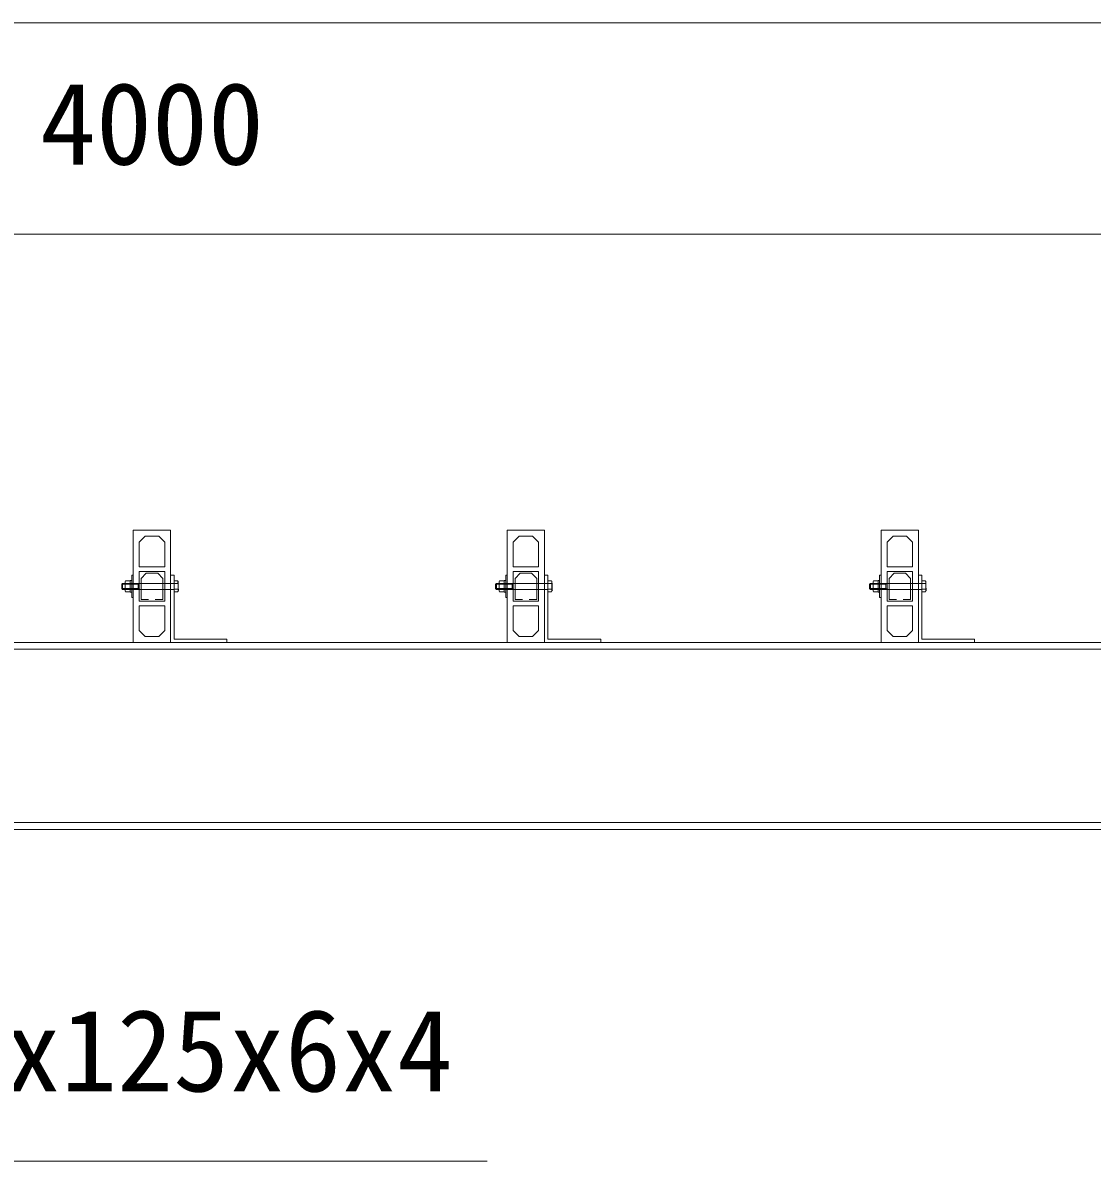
# Model space of a CAD drawing. Units: millimetres at full size, sheet at 1:60; details may follow other scales. Extents: x -1200 to 26400, y -900 to 18720.
# Drawn here: x 5408 to 6838, y 6693 to 8215 of the extents above; entities that cross this region are included whole.
import ezdxf
from ezdxf.enums import TextEntityAlignment as Align

# ---------------------------------------------------------------- set-up
doc = ezdxf.new("R2010")
doc.units = ezdxf.units.MM
doc.header["$LTSCALE"] = 60
for name, color, linetype, lineweight in [('D-STR', 1, 'Continuous', 13), ('D-STR-DIM', 7, 'Continuous', 13), ('D-STR-HTXT', 7, 'Continuous', 13)]:
    doc.layers.add(name, color=color, linetype=linetype, lineweight=lineweight)
doc.styles.add('ＭＳ ゴシック', font='')
doc.styles.get('ＭＳ ゴシック').set_extended_font_data('MS Gothic')

msp = doc.modelspace()

# ---------------------------------------------------------------- linework, layer by layer
at = {"layer": 'D-STR'}
for p, q in [((5555.37, 7386.49), (5555.37, 7536.49)), ((5555.37, 7536.49), (5605.37, 7536.49)), ((5605.37, 7536.49), (5605.37, 7386.49)), ((6055.37, 7386.49), (6055.37, 7536.49)), ((6055.37, 7536.49), (6105.37, 7536.49)), ((6105.37, 7536.49), (6105.37, 7386.49)), ((6555.37, 7386.49), (6555.37, 7536.49)), ((6555.37, 7536.49), (6605.37, 7536.49)), ((6605.37, 7536.49), (6605.37, 7386.49)), ((5571.37, 7528.49), (5563.37, 7520.49)), ((5589.37, 7528.49), (5571.37, 7528.49)), ((5597.37, 7520.49), (5589.37, 7528.49)), ((6071.37, 7528.49), (6063.37, 7520.49)), ((6089.37, 7528.49), (6071.37, 7528.49)), ((6097.37, 7520.49), (6089.37, 7528.49)), ((6571.37, 7528.49), (6563.37, 7520.49)), ((6589.37, 7528.49), (6571.37, 7528.49)), ((6597.37, 7520.49), (6589.37, 7528.49)), ((5563.37, 7520.49), (5563.37, 7487.49)), ((5597.37, 7487.49), (5597.37, 7520.49)), ((6063.37, 7520.49), (6063.37, 7487.49)), ((6097.37, 7487.49), (6097.37, 7520.49)), ((6563.37, 7520.49), (6563.37, 7487.49)), ((6597.37, 7487.49), (6597.37, 7520.49)), ((5553.37, 7476.49), (5555.37, 7476.49)), ((5553.37, 7446.49), (5553.37, 7476.49)), ((5555.37, 7476.49), (5555.37, 7446.49)), ((5563.37, 7487.49), (5597.37, 7487.49)), ((5563.37, 7441.49), (5563.37, 7481.49)), ((5563.37, 7481.49), (5597.37, 7481.49)), ((5572.72, 7478.92), (5565.92, 7472.12)), ((5588.02, 7478.92), (5572.72, 7478.92)), ((5594.82, 7472.12), (5588.02, 7478.92)), ((5597.37, 7481.49), (5597.37, 7441.49)), ((5609.87, 7476.49), (5605.37, 7476.49)), ((5605.37, 7476.49), (5605.37, 7386.49)), ((5609.87, 7390.99), (5609.87, 7476.49)), ((6053.37, 7476.49), (6055.37, 7476.49)), ((6053.37, 7446.49), (6053.37, 7476.49)), ((6055.37, 7476.49), (6055.37, 7446.49)), ((6063.37, 7487.49), (6097.37, 7487.49)), ((6063.37, 7441.49), (6063.37, 7481.49)), ((6063.37, 7481.49), (6097.37, 7481.49)), ((6072.72, 7478.92), (6065.92, 7472.12)), ((6088.02, 7478.92), (6072.72, 7478.92)), ((6094.82, 7472.12), (6088.02, 7478.92)), ((6097.37, 7481.49), (6097.37, 7441.49)), ((6109.87, 7476.49), (6105.37, 7476.49)), ((6105.37, 7476.49), (6105.37, 7386.49)), ((6109.87, 7390.99), (6109.87, 7476.49)), ((6553.37, 7476.49), (6555.37, 7476.49)), ((6553.37, 7446.49), (6553.37, 7476.49)), ((6555.37, 7476.49), (6555.37, 7446.49)), ((6563.37, 7487.49), (6597.37, 7487.49)), ((6563.37, 7441.49), (6563.37, 7481.49)), ((6563.37, 7481.49), (6597.37, 7481.49)), ((6572.72, 7478.92), (6565.92, 7472.12)), ((6588.02, 7478.92), (6572.72, 7478.92)), ((6594.82, 7472.12), (6588.02, 7478.92)), ((6597.37, 7481.49), (6597.37, 7441.49)), ((6609.87, 7476.49), (6605.37, 7476.49)), ((6605.37, 7476.49), (6605.37, 7386.49)), ((6609.87, 7390.99), (6609.87, 7476.49)), ((5539.87, 7464.41), (5561.87, 7464.41)), ((5540.96, 7465.49), (5540.96, 7457.49)), ((5544.57, 7467.99), (5545.15, 7469)), ((5544.57, 7454.99), (5544.57, 7467.99)), ((5545.15, 7469), (5550.79, 7469)), ((5550.79, 7465.25), (5545.15, 7465.25)), ((5550.79, 7469), (5551.37, 7467.99)), ((5551.37, 7469.49), (5553.37, 7469.49)), ((5551.37, 7453.49), (5551.37, 7469.49)), ((5551.37, 7467.99), (5551.37, 7454.99)), ((5553.37, 7469.49), (5553.37, 7453.49)), ((5561.87, 7465.49), (5561.87, 7457.49)), ((5561.87, 7464.41), (5565.62, 7465.49)), ((5565.92, 7472.12), (5565.92, 7444.07)), ((5594.82, 7444.07), (5594.82, 7472.12)), ((5614.68, 7465.25), (5609.87, 7465.25)), ((6039.87, 7464.41), (6061.87, 7464.41)), ((6040.96, 7465.49), (6040.96, 7457.49)), ((6044.57, 7467.99), (6045.15, 7469)), ((6044.57, 7454.99), (6044.57, 7467.99)), ((6045.15, 7469), (6050.79, 7469)), ((6050.79, 7465.25), (6045.15, 7465.25)), ((6050.79, 7469), (6051.37, 7467.99)), ((6051.37, 7469.49), (6053.37, 7469.49)), ((6051.37, 7453.49), (6051.37, 7469.49)), ((6051.37, 7467.99), (6051.37, 7454.99)), ((6053.37, 7469.49), (6053.37, 7453.49)), ((6061.87, 7465.49), (6061.87, 7457.49)), ((6061.87, 7464.41), (6065.62, 7465.49)), ((6065.92, 7472.12), (6065.92, 7444.07)), ((6094.82, 7444.07), (6094.82, 7472.12)), ((6114.68, 7465.25), (6109.87, 7465.25)), ((6539.87, 7464.41), (6561.87, 7464.41)), ((6540.96, 7465.49), (6540.96, 7457.49)), ((6544.57, 7467.99), (6545.15, 7469)), ((6544.57, 7454.99), (6544.57, 7467.99)), ((6545.15, 7469), (6550.79, 7469)), ((6550.79, 7465.25), (6545.15, 7465.25)), ((6550.79, 7469), (6551.37, 7467.99)), ((6551.37, 7469.49), (6553.37, 7469.49)), ((6551.37, 7453.49), (6551.37, 7469.49)), ((6551.37, 7467.99), (6551.37, 7454.99)), ((6553.37, 7469.49), (6553.37, 7453.49)), ((6561.87, 7465.49), (6561.87, 7457.49)), ((6561.87, 7464.41), (6565.62, 7465.49)), ((6565.92, 7472.12), (6565.92, 7444.07)), ((6594.82, 7444.07), (6594.82, 7472.12)), ((6614.68, 7465.25), (6609.87, 7465.25)), ((5539.87, 7458.58), (5561.87, 7458.58)), ((5545.15, 7453.99), (5544.57, 7454.99)), ((5545.15, 7457.74), (5550.79, 7457.74)), ((5550.79, 7453.99), (5545.15, 7453.99)), ((5551.37, 7454.99), (5550.79, 7453.99)), ((5553.37, 7453.49), (5551.37, 7453.49)), ((5555.37, 7446.49), (5553.37, 7446.49)), ((5561.87, 7458.58), (5565.62, 7457.49)), ((5609.87, 7457.74), (5614.68, 7457.74)), ((6039.87, 7458.58), (6061.87, 7458.58)), ((6045.15, 7453.99), (6044.57, 7454.99)), ((6045.15, 7457.74), (6050.79, 7457.74)), ((6050.79, 7453.99), (6045.15, 7453.99)), ((6051.37, 7454.99), (6050.79, 7453.99)), ((6053.37, 7453.49), (6051.37, 7453.49)), ((6055.37, 7446.49), (6053.37, 7446.49)), ((6061.87, 7458.58), (6065.62, 7457.49)), ((6109.87, 7457.74), (6114.68, 7457.74)), ((6539.87, 7458.58), (6561.87, 7458.58)), ((6545.15, 7453.99), (6544.57, 7454.99)), ((6545.15, 7457.74), (6550.79, 7457.74)), ((6550.79, 7453.99), (6545.15, 7453.99)), ((6551.37, 7454.99), (6550.79, 7453.99)), ((6553.37, 7453.49), (6551.37, 7453.49)), ((6555.37, 7446.49), (6553.37, 7446.49)), ((6561.87, 7458.58), (6565.62, 7457.49)), ((6609.87, 7457.74), (6614.68, 7457.74)), ((5597.37, 7441.49), (5563.37, 7441.49)), ((5563.37, 7402.49), (5563.37, 7435.49)), ((5563.37, 7435.49), (5597.37, 7435.49)), ((5565.92, 7444.07), (5575.92, 7444.07)), ((5584.82, 7444.07), (5594.82, 7444.07)), ((5597.37, 7435.49), (5597.37, 7402.49)), ((6097.37, 7441.49), (6063.37, 7441.49)), ((6063.37, 7402.49), (6063.37, 7435.49)), ((6063.37, 7435.49), (6097.37, 7435.49)), ((6065.92, 7444.07), (6075.92, 7444.07)), ((6084.82, 7444.07), (6094.82, 7444.07)), ((6097.37, 7435.49), (6097.37, 7402.49)), ((6597.37, 7441.49), (6563.37, 7441.49)), ((6563.37, 7402.49), (6563.37, 7435.49)), ((6563.37, 7435.49), (6597.37, 7435.49)), ((6565.92, 7444.07), (6575.92, 7444.07)), ((6584.82, 7444.07), (6594.82, 7444.07)), ((6597.37, 7435.49), (6597.37, 7402.49)), ((5571.37, 7394.49), (5563.37, 7402.49)), ((5597.37, 7402.49), (5589.37, 7394.49)), ((6071.37, 7394.49), (6063.37, 7402.49)), ((6097.37, 7402.49), (6089.37, 7394.49)), ((6571.37, 7394.49), (6563.37, 7402.49)), ((6597.37, 7402.49), (6589.37, 7394.49)), ((12780.37, 7386.49), (2380.37, 7386.49)), ((5605.37, 7386.49), (5555.37, 7386.49)), ((5589.37, 7394.49), (5571.37, 7394.49)), ((5605.37, 7386.49), (5680.37, 7386.49)), ((5680.37, 7390.99), (5609.87, 7390.99)), ((5680.37, 7386.49), (5680.37, 7390.99)), ((6105.37, 7386.49), (6055.37, 7386.49)), ((6089.37, 7394.49), (6071.37, 7394.49)), ((6105.37, 7386.49), (6180.37, 7386.49)), ((6180.37, 7390.99), (6109.87, 7390.99)), ((6180.37, 7386.49), (6180.37, 7390.99)), ((6605.37, 7386.49), (6555.37, 7386.49)), ((6589.37, 7394.49), (6571.37, 7394.49)), ((6605.37, 7386.49), (6680.37, 7386.49)), ((6680.37, 7390.99), (6609.87, 7390.99)), ((6680.37, 7386.49), (6680.37, 7390.99)), ((7577.87, 7377.49), (2389.37, 7377.49)), ((3381.22, 7145.49), (7577.87, 7145.49)), ((3380.37, 7136.49), (11780.37, 7136.49))]:
    msp.add_line(p, q, dxfattribs=at)
for points in [[(5609.87, 7465.49), (5540.96, 7465.49), (5539.87, 7464.41), (5539.87, 7458.58), (5540.96, 7457.49), (5609.87, 7457.49)], [(6109.87, 7465.49), (6040.96, 7465.49), (6039.87, 7464.41), (6039.87, 7458.58), (6040.96, 7457.49), (6109.87, 7457.49)], [(6609.87, 7465.49), (6540.96, 7465.49), (6539.87, 7464.41), (6539.87, 7458.58), (6540.96, 7457.49), (6609.87, 7457.49)]]:
    msp.add_lwpolyline(points, dxfattribs=at)
for points in [[(5609.87, 7469), (5614.68, 7469), (5615.26, 7467.99), (5615.26, 7454.99), (5614.68, 7453.99), (5609.87, 7453.99)], [(6109.87, 7469), (6114.68, 7469), (6115.26, 7467.99), (6115.26, 7454.99), (6114.68, 7453.99), (6109.87, 7453.99)], [(6609.87, 7469), (6614.68, 7469), (6615.26, 7467.99), (6615.26, 7454.99), (6614.68, 7453.99), (6609.87, 7453.99)]]:
    msp.add_lwpolyline(points, close=True, dxfattribs=at)
for points in [[(5614.68, 7469), (5614.72, 7468.84), (5614.83, 7468.37), (5614.86, 7468.21), (5614.9, 7468.05), (5615, 7467.58), (5615.03, 7467.42), (5615.06, 7467.26), (5615.15, 7466.79), (5615.17, 7466.63), (5615.2, 7466.47), (5615.26, 7465.99), (5615.27, 7465.83), (5615.29, 7465.61), (5615.33, 7464.93), (5615.34, 7464.71), (5615.35, 7464.48), (5615.34, 7463.8), (5615.34, 7463.57), (5615.34, 7463.35), (5615.33, 7462.67), (5615.32, 7462.44), (5615.32, 7462.21), (5615.31, 7461.53), (5615.32, 7461.31), (5615.33, 7461.03), (5615.36, 7460.21), (5615.38, 7459.94), (5615.4, 7459.67), (5615.47, 7458.85), (5615.5, 7458.58), (5615.53, 7458.31), (5615.63, 7457.49), (5615.66, 7457.22), (5615.69, 7456.95), (5615.8, 7456.14), (5615.84, 7455.87)], [(6114.68, 7469), (6114.72, 7468.84), (6114.83, 7468.37), (6114.86, 7468.21), (6114.9, 7468.05), (6115, 7467.58), (6115.03, 7467.42), (6115.06, 7467.26), (6115.15, 7466.79), (6115.17, 7466.63), (6115.2, 7466.47), (6115.26, 7465.99), (6115.27, 7465.83), (6115.29, 7465.61), (6115.33, 7464.93), (6115.34, 7464.71), (6115.35, 7464.48), (6115.34, 7463.8), (6115.34, 7463.57), (6115.34, 7463.35), (6115.33, 7462.67), (6115.32, 7462.44), (6115.32, 7462.21), (6115.31, 7461.53), (6115.32, 7461.31), (6115.33, 7461.03), (6115.36, 7460.21), (6115.38, 7459.94), (6115.4, 7459.67), (6115.47, 7458.85), (6115.5, 7458.58), (6115.53, 7458.31), (6115.63, 7457.49), (6115.66, 7457.22), (6115.69, 7456.95), (6115.8, 7456.14), (6115.84, 7455.87)], [(6614.68, 7469), (6614.72, 7468.84), (6614.83, 7468.37), (6614.86, 7468.21), (6614.9, 7468.05), (6615, 7467.58), (6615.03, 7467.42), (6615.06, 7467.26), (6615.15, 7466.79), (6615.17, 7466.63), (6615.2, 7466.47), (6615.26, 7465.99), (6615.27, 7465.83), (6615.29, 7465.61), (6615.33, 7464.93), (6615.34, 7464.71), (6615.35, 7464.48), (6615.34, 7463.8), (6615.34, 7463.57), (6615.34, 7463.35), (6615.33, 7462.67), (6615.32, 7462.44), (6615.32, 7462.21), (6615.31, 7461.53), (6615.32, 7461.31), (6615.33, 7461.03), (6615.36, 7460.21), (6615.38, 7459.94), (6615.4, 7459.67), (6615.47, 7458.85), (6615.5, 7458.58), (6615.53, 7458.31), (6615.63, 7457.49), (6615.66, 7457.22), (6615.69, 7456.95), (6615.8, 7456.14), (6615.84, 7455.87)]]:
    msp.add_open_spline(points, degree=3, knots=[0, 0, 0, 0, 1, 1, 1, 2, 2, 2, 3, 3, 3, 4, 4, 4, 5, 5, 5, 6, 6, 6, 7, 7, 7, 8, 8, 8, 9, 9, 9, 10, 10, 10, 11, 11, 11, 12, 12, 12, 12], dxfattribs=at)
at = {"layer": 'D-STR-DIM'}
for p, q in [((12780.37, 8215.19), (2380.37, 8215.19)), ((7580.37, 7932.28), (3580.37, 7932.28))]:
    msp.add_line(p, q, dxfattribs=at)
at = {"layer": 'D-STR-HTXT'}
msp.add_lwpolyline([(4176.24, 7229.91), (4551.87, 6692.68), (4731.87, 6692.68), (6028.63, 6692.68)], dxfattribs=at)

# ---------------------------------------------------------------- texts
at = {"layer": 'D-STR-DIM', "style": 'ＭＳ ゴシック'}
msp.add_text('4000', height=110, dxfattribs=at).set_placement((5580.37, 8135.54), align=Align.TOP_CENTER)
at = {"layer": 'D-STR-HTXT', "style": 'ＭＳ ゴシック'}
msp.add_text('梁 H-250x125x6x4', height=110, dxfattribs=at).set_placement((4785.13, 6895.95), align=Align.TOP_LEFT)

doc.saveas('drawing.dxf')
